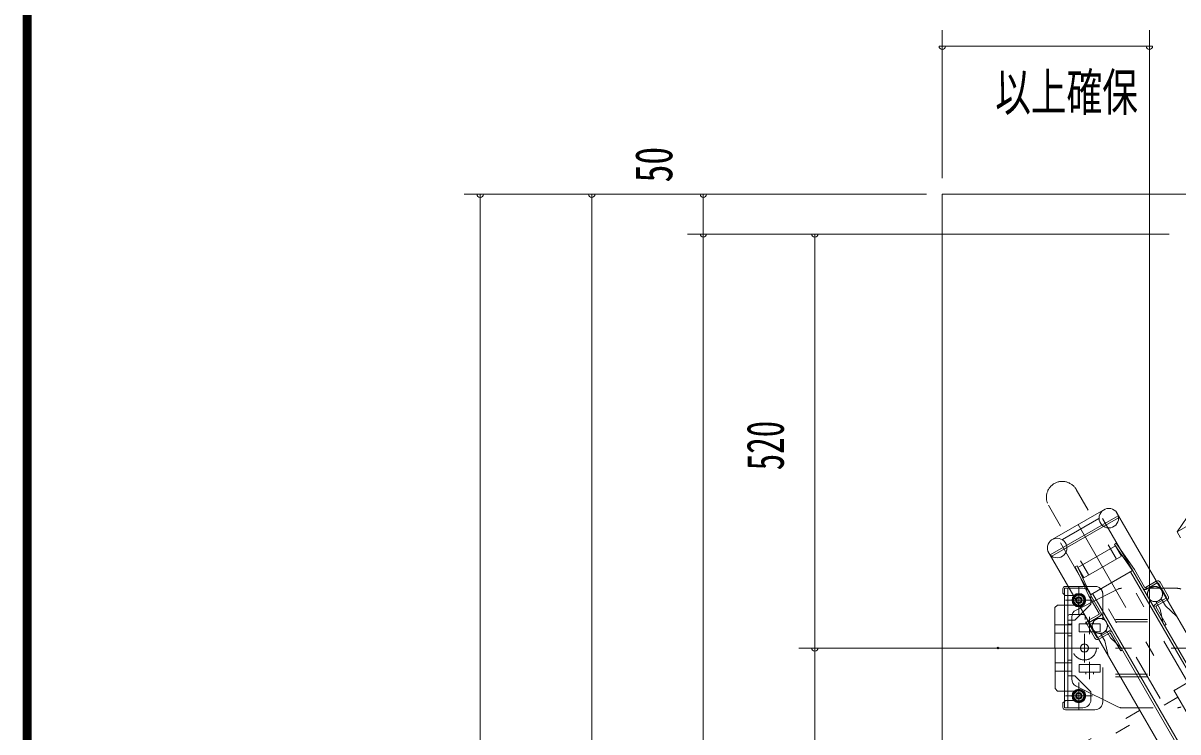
# Model space of a CAD drawing. Units: millimetres, scale not verified. Extents: x -5740 to 5740, y -4020 to 4020.
# Drawn here: x -5740 to -4290, y 873 to 1764 of the extents above; entities that cross this region are included whole.
import ezdxf
from ezdxf.enums import TextEntityAlignment as Align

# ---------------------------------------------------------------- set-up
doc = ezdxf.new("R2010")
doc.units = ezdxf.units.MM
doc.header["$LTSCALE"] = 10
doc.header["$PDMODE"] = 32
doc.header["$PDSIZE"] = 2
for name, pattern in [('USER2', [10, 4, -6]), ('USER4', [24, 12, -5, 2, -5]), ('USER5', [25, 6, -5, 2, -5, 2, -5])]:
    doc.linetypes.add(name, pattern=pattern)
for name, color, linetype, lineweight in [('0-0_0', 7, 'Continuous', 18), ('0-1_0-F1TEXT', 5, 'Continuous', 18), ('0-2_2ラック-03BODL', 7, 'Continuous', 18), ('0-3_2ラック-5下レル', 3, 'Continuous', 18), ('0-4_2ラック-6下ラック前', 3, 'Continuous', 18), ('0-5_2ラック-7下ラック奥', 3, 'USER2', 18), ('0-6_2ラック-B下自転車前', 2, 'USER5', 18), ('0-7_2ラック-C下自転車奥', 6, 'USER5', 18), ('0-9_2ラック-F寸法', 3, 'Continuous', 18), ('0-A_A-0用途印9-YOG-ROU', 7, 'Continuous', 18), ('0-B_A-4用途印99-HI-BOU', 7, 'Continuous', 18), ('0-C_A-7用途印99-HI-SYU', 7, 'Continuous', 18), ('1-0_B-0', 3, 'USER4', 18)]:
    doc.layers.add(name, color=color, linetype=linetype, lineweight=lineweight)
doc.layers.add('0-8_2ラック-D上自転車１', color=7, linetype='Continuous')
doc.layers.add('0-D_F-E_J_ADD', color=7, linetype='Continuous')
doc.styles.add('ＭＳ ゴシック', font='')
doc.styles.get('ＭＳ ゴシック').set_extended_font_data('MS Gothic')

# ---------------------------------------------------------------- blocks, each defined once
blk = doc.blocks.new('CCL-RALEEND-LEFT-TOP_7')
at = {"layer": '0-3_2ラック-5下レル', "linetype": 'USER4'}
for p, q in [((-79.66, 57.86), (-73.76, 91.35)), ((-93.45, 77.56), (-59.97, 71.65)), ((-94.65, -27.13), (-100.55, -60.61)), ((-114.34, -40.92), (-80.86, -46.82))]:
    blk.add_line(p, q, dxfattribs=at)
at = {"layer": '0-3_2ラック-5下レル', "linetype": 'USER2'}
for p, q in [((-93.25, 84.48), (-92.43, 83.32)), ((-81.77, 81.44), (-92.43, 83.32)), ((-68.81, -53.36), (-45.86, 76.78)), ((-83.55, 69.57), (-95.51, 71.67)), ((-62.83, 66.93), (-86, 50.7)), ((-62.49, 68.9), (-62.83, 66.93)), ((-95.86, 46.6), (-111.62, 49.38)), ((-86, 50.7), (-94.87, 52.27)), ((-92.76, 35.4), (-113.44, 39.04)), ((-99.27, -1.53), (-119.95, 2.11)), ((-106.02, -11.01), (-121.75, -8.08)), ((-98.16, -18.23), (-102.1, -17.54)), ((-81.93, -41.4), (-98.16, -18.23)), ((-102.31, -36.79), (-114.26, -34.69)), ((-82.28, -43.37), (-81.93, -41.4)), ((-116.52, -47.49), (-115.35, -46.68)), ((-104.69, -48.56), (-115.35, -46.68))]:
    blk.add_line(p, q, dxfattribs=at)
at = {"layer": '0-3_2ラック-5下レル', "color": 7}
for p, q in [((-83.76, 72.04), (-82.46, 79.43)), ((-75.41, 82), (-82.46, 79.43)), ((-78.01, 67.21), (-83.76, 72.04)), ((-70.96, 69.78), (-78.01, 67.21)), ((-103.35, -39.05), (-104.65, -46.44)), ((-96.3, -36.48), (-103.35, -39.05)), ((-90.55, -41.3), (-96.3, -36.48)), ((-98.9, -51.26), (-104.65, -46.44))]:
    blk.add_line(p, q, dxfattribs=at)
for points in [[(-70.96, 69.78), (-69.66, 77.17), (-75.41, 82)], [(-90.55, -41.3), (-91.85, -48.69), (-98.9, -51.26)]]:
    blk.add_lwpolyline(points, dxfattribs=at)
for centre, radius in [((-76.71, 74.61), 8.5), ((-76.71, 74.61), 7.8), ((-76.71, 74.61), 6.3), ((-76.71, 74.61), 3), ((-97.6, -43.87), 8.5), ((-97.6, -43.87), 7.8), ((-97.6, -43.87), 6.3), ((-97.6, -43.87), 3)]:
    blk.add_circle(centre, radius, dxfattribs=at)
at = {"layer": '0-3_2ラック-5下レル'}
for centre in [(-76.71, 74.61), (-97.6, -43.87)]:
    blk.add_circle(centre, 4, dxfattribs=at)
at = {"layer": '0-3_2ラック-5下レル', "linetype": 'USER2'}
blk.add_arc((-55.73, 78.37), 10, 350, 51.42977, dxfattribs=at)
at = {"layer": '0-A_A-0用途印9-YOG-ROU'}
blk.add_line((-95.11, 50.89), (-106.83, -15.59), dxfattribs=at)
at = {"layer": '0-B_A-4用途印99-HI-BOU'}
for p, q in [((-91.86, 92.35), (-117.91, -55.37)), ((-87.92, 91.66), (-113.97, -56.06)), ((-69.21, 88.36), (-91.86, 92.35)), ((-61.1, 76.78), (-62.49, 68.9)), ((-102.1, -17.54), (-107.02, -16.67)), ((-83.67, -51.25), (-82.28, -43.37)), ((-95.26, -59.36), (-117.91, -55.37))]:
    blk.add_line(p, q, dxfattribs=at)
for centre, start, end in [((-70.94, 78.51), 350, 80), ((-93.52, -49.51), 260, 350)]:
    blk.add_arc(centre, 10, start, end, dxfattribs=at)
at = {"layer": '0-C_A-7用途印99-HI-SYU'}
for p, q in [((-94.87, 86.79), (-93.91, 92.21)), ((-54, 88.22), (-90.44, 94.64)), ((-104.36, 73.24), (-107.84, 70.8)), ((-95.51, 71.67), (-104.36, 73.24)), ((-94.87, 86.79), (-93.25, 84.48)), ((-125.55, -29.65), (-107.84, 70.8)), ((-95.86, 46.6), (-90.94, 45.74)), ((-98.29, 32.82), (-93.37, 31.95)), ((-103.59, 2.78), (-98.67, 1.91)), ((-106.02, -11.01), (-101.1, -11.87)), ((-123.12, -33.12), (-125.55, -29.65)), ((-114.26, -34.69), (-123.12, -33.12)), ((-118.83, -49.11), (-119.79, -54.53)), ((-118.83, -49.11), (-116.52, -47.49)), ((-69.33, -56.32), (-68.81, -53.36)), ((-80.91, -64.43), (-117.35, -58))]:
    blk.add_line(p, q, dxfattribs=at)
for centre, radius, start, end in [((-90.96, 91.69), 3, 80, 170), ((-55.73, 78.37), 10, 51.42977, 80), ((-116.83, -55.05), 3, 170, 260), ((-79.18, -54.58), 10, 260, 350)]:
    blk.add_arc(centre, radius, start, end, dxfattribs=at)
at = {"layer": '0-D_F-E_J_ADD'}
blk.add_point((-187.11, 32.99), dxfattribs=at)
blk = doc.blocks.new('CCL-CYC-BACK-TOP_1')
at = {"layer": '0-6_2ラック-B下自転車前'}
for p, q in [((-20, 1505.14), (-20, 1785.52)), ((20, 1505.14), (20, 1785.52)), ((-200, 1495.5), (200, 1495.5))]:
    blk.add_line(p, q, dxfattribs=at)
blk.add_lwpolyline([(-200, 1236.94), (-180, 1323.71), (-180, 1505.14), (180, 1505.14)], dxfattribs=at)
blk.add_arc((0, 1785.52), 20, 0, 180, dxfattribs=at)
blk = doc.blocks.new('CCL-CYC-FRONT-TOP_2')
at = {"layer": '0-7_2ラック-C下自転車奥'}
for p, q in [((-200, 1495.5), (-180, 1505.14)), ((-200, 1495.5), (200, 1495.5)), ((-200, 1236.94), (-200, 1495.5))]:
    blk.add_line(p, q, dxfattribs=at)
blk = doc.blocks.new('ｃｃｒ30ｌ')
at = {"layer": '0-4_2ラック-6下ラック前', "color": 7}
for p, q in [((-2602.83, 3436.81), (-2667.78, 3399.31)), ((-2584.85, 3429.29), (-2670.26, 3379.98)), ((-2668.14, 3378.31), (-2584.46, 3426.63)), ((-2654.9, 3399.24), (-2609.2, 3425.62)), ((-1854.33, 2126.37), (-2604.57, 3425.84)), ((-2330.37, 2988.9), (-2587.54, 3434.33)), ((-2657.4, 3395.34), (-1907.16, 2095.87)), ((-2416.11, 2939.4), (-2673.28, 3384.83)), ((-2566.83, 3360.46), (-2619.66, 3329.96)), ((-2569.43, 3358.96), (-1844.43, 2103.22)), ((-2524.51, 3327.16), (-2534.51, 3344.48)), ((-2522.34, 3328.41), (-2532.34, 3345.73)), ((-2617.06, 3331.46), (-1892.06, 2075.72)), ((-2614.14, 3275.41), (-2624.14, 3292.73)), ((-2611.98, 3276.66), (-2621.98, 3293.98))]:
    blk.add_line(p, q, dxfattribs=at)
at = {"layer": '0-4_2ラック-6下ラック前', "linetype": 'USER4'}
blk.add_line((-2635.3, 3418.06), (-1858.32, 2072.29), dxfattribs=at)
at = {"layer": '0-4_2ラック-6下ラック前', "linetype": 'USER2'}
for p, q in [((-2564.66, 3361.71), (-2581.3, 3385.54)), ((-2621.82, 3328.71), (-2634.13, 3355.04)), ((-2551.91, 3339.63), (-2564.66, 3361.71)), ((-2537.12, 3347.01), (-2550.55, 3339.26)), ((-2535.87, 3344.85), (-2549.3, 3337.1)), ((-2609.07, 3306.63), (-2621.82, 3328.71)), ((-2524.87, 3325.79), (-2538.3, 3318.04)), ((-2523.62, 3323.63), (-2537.05, 3315.88)), ((-2622.86, 3297.51), (-2609.44, 3305.26)), ((-2537.41, 3314.51), (-2524.66, 3292.43)), ((-2621.61, 3295.35), (-2608.19, 3303.1)), ((-2526.83, 3291.18), (-2524.66, 3292.43)), ((-2610.61, 3276.29), (-2597.19, 3284.04)), ((-2609.36, 3274.13), (-2595.94, 3281.88)), ((-2594.57, 3281.51), (-2581.82, 3259.43)), ((-2579.66, 3260.68), (-2581.82, 3259.43))]:
    blk.add_line(p, q, dxfattribs=at)
at = {"layer": '0-4_2ラック-6下ラック前', "color": 7}
for points in [[(-2566.83, 3360.46), (-2589.74, 3393.25), (-2587.69, 3394.68), (-2581.3, 3385.54)], [(-2619.66, 3329.96), (-2636.59, 3366.2), (-2638.85, 3365.14), (-2634.13, 3355.04)]]:
    blk.add_lwpolyline(points, dxfattribs=at)
blk.add_lwpolyline([(-2588.39, 3391.31), (-2635.59, 3364.06), (-2628.09, 3351.07), (-2580.89, 3378.32)], close=True, dxfattribs=at)
at = {"layer": '0-4_2ラック-6下ラック前', "linetype": 'USER2'}
for points in [[(-2511.87, 3303.27), (-2525.57, 3315.99), (-2530.57, 3324.65), (-2537.49, 3320.65), (-2532.49, 3311.99), (-2528.33, 3293.77)], [(-2581.15, 3263.27), (-2594.85, 3275.99), (-2599.85, 3284.65), (-2606.78, 3280.65), (-2601.78, 3271.99), (-2597.61, 3253.77)]]:
    blk.add_lwpolyline(points, dxfattribs=at)
at = {"layer": '0-4_2ラック-6下ラック前', "color": 7}
for centre in [(-2596.7, 3426.2), (-2661.65, 3388.7)]:
    blk.add_circle(centre, 12.25, dxfattribs=at)
at = {"layer": '0-4_2ラック-6下ラック前', "linetype": 'USER2'}
for centre, radius, start, end in [((-2551.05, 3340.13), 3.5, 210, 300), ((-2551.05, 3340.13), 1, 210, 300), ((-2538.78, 3330.88), 9.5, 30, 210), ((-2538.78, 3330.88), 9.5, 210, 30), ((-2609.94, 3306.13), 1, 300, 30), ((-2609.94, 3306.13), 3.5, 300, 30), ((-2536.55, 3315.01), 3.5, 120, 210), ((-2536.55, 3315.01), 1, 120, 210), ((-2608.06, 3290.88), 9.5, 30, 210), ((-2608.06, 3290.88), 9.5, 210, 30), ((-2595.44, 3281.01), 3.5, 30, 120), ((-2595.44, 3281.01), 1, 30, 120)]:
    blk.add_arc(centre, radius, start, end, dxfattribs=at)
at = {"layer": '0-4_2ラック-6下ラック前', "color": 7}
for centre, radius, start, end in [((-2535.37, 3343.98), 3.5, 30, 120), ((-2535.37, 3343.98), 1, 30, 120), ((-2525.37, 3326.66), 1, 300, 30), ((-2525.37, 3326.66), 3.5, 300, 30), ((-2621.11, 3294.48), 3.5, 120, 210), ((-2621.11, 3294.48), 1, 120, 210), ((-2611.11, 3277.16), 1, 210, 300), ((-2611.11, 3277.16), 3.5, 210, 300)]:
    blk.add_arc(centre, radius, start, end, dxfattribs=at)
at = {"layer": '0-5_2ラック-7下ラック奥'}
for p, q in [((-2585.43, 3337.02), (-2607.2, 3326.13)), ((-2510.68, 3338.07), (-2580.96, 3338.07)), ((-2642.8, 3305.07), (-2628.32, 3305.07)), ((-2448.32, 3299.07), (-2643.32, 3299.07)), ((-2448.32, 3296.07), (-2643.32, 3296.07)), ((-2633.82, 3293.57), (-2607.82, 3293.57)), ((-2633.82, 3283.57), (-2633.82, 3293.57)), ((-2626.32, 3303.07), (-2626.32, 3299.07)), ((-2625.82, 3296.07), (-2625.82, 3293.57)), ((-2615.82, 3296.07), (-2615.82, 3293.57)), ((-2633.82, 3242.57), (-2607.82, 3242.57)), ((-2625.82, 3230.07), (-2625.82, 3232.57)), ((-2615.82, 3232.57), (-2615.82, 3230.07)), ((-2607.82, 3242.57), (-2607.82, 3232.57)), ((-2448.32, 3230.07), (-2643.32, 3230.07)), ((-2448.32, 3227.07), (-2643.32, 3227.07)), ((-2580.96, 3188.07), (-2510.68, 3188.07))]:
    blk.add_line(p, q, dxfattribs=at)
at = {"layer": '0-5_2ラック-7下ラック奥', "linetype": 'USER4'}
for p, q in [((-2545.82, 3348.07), (-2545.82, 3178.07)), ((-2620.82, 3280.57), (-2620.82, 3302.07)), ((-2627.32, 3281.07), (-2627.32, 3245.07)), ((-2645.32, 3263.07), (-2609.32, 3263.07)), ((-2620.82, 3245.57), (-2620.82, 3224.07))]:
    blk.add_line(p, q, dxfattribs=at)
at = {"layer": '0-5_2ラック-7下ラック奥', "color": 7, "linetype": 'Continuous'}
for p, q in [((-2607.2, 3326.13), (-2637.79, 3310.84)), ((-2646.32, 3305.07), (-2642.8, 3305.07)), ((-2648.32, 3303.07), (-2648.32, 3295.07)), ((-2646.32, 3293.07), (-2644.32, 3293.07)), ((-2643.32, 3301.89), (-2643.32, 3224.25)), ((-2637.79, 3215.31), (-2585.43, 3189.13))]:
    blk.add_line(p, q, dxfattribs=at)
at = {"layer": '0-5_2ラック-7下ラック奥'}
for points in [[(-2633.82, 3283.57), (-2607.82, 3283.57), (-2607.82, 3293.57)], [(-2633.82, 3242.57), (-2633.82, 3232.57), (-2607.82, 3232.57)]]:
    blk.add_lwpolyline(points, dxfattribs=at)
for radius in [15, 5]:
    blk.add_circle((-2627.32, 3263.07), radius, dxfattribs=at)
for centre, radius, start, end in [((-2580.96, 3328.07), 10, 90, 116.56505), ((-2510.68, 3328.07), 10, 63.43495, 90), ((-2628.32, 3303.07), 2, 360, 90), ((-2510.68, 3198.07), 10, 270, 296.56505), ((-2580.96, 3198.07), 10, 258.85438, 270)]:
    blk.add_arc(centre, radius, start, end, dxfattribs=at)
at = {"layer": '0-5_2ラック-7下ラック奥', "color": 7, "linetype": 'Continuous'}
for centre, radius, start, end in [((-2646.32, 3303.07), 2, 90, 180), ((-2633.32, 3301.89), 10, 116.56505, 180), ((-2646.32, 3295.07), 2, 180, 270), ((-2644.32, 3294.07), 1, 270, 360), ((-2633.32, 3224.25), 10, 180, 243.43495), ((-2580.96, 3198.07), 10, 243.43495, 258.85438)]:
    blk.add_arc(centre, radius, start, end, dxfattribs=at)

msp = doc.modelspace()

# ---------------------------------------------------------------- linework, layer by layer
at = {"layer": '0-1_0-F1TEXT'}
for points in [[(5740, 4020.13), (-5740, 4020.13), (-5740, -4019.87), (5740, -4019.87)], [(5739, 4019.13), (5739, -4018.87), (-5739, -4018.87), (-5739, 4019.13)], [(5738, 4018.13), (5738, -4017.87), (-5738, -4017.87), (-5738, 4018.13)], [(5737, 4017.13), (5737, -4016.87), (-5737, -4016.87), (-5737, 4017.13)], [(5736, 4016.13), (5736, -4015.87), (-5736, -4015.87), (-5736, 4016.13)], [(5735, 4015.13), (5735, -4014.87), (-5735, -4014.87), (-5735, 4015.13)], [(5734, 4014.13), (5734, -4013.87), (-5734, -4013.87), (-5734, 4014.13)], [(5733, 4013.13), (5733, -4012.87), (-5733, -4012.87), (-5733, 4013.13)], [(5732, 4012.13), (5732, -4011.87), (-5732, -4011.87), (-5732, 4012.13)], [(5731, 4011.13), (5731, -4010.87), (-5731, -4010.87), (-5731, 4011.13)], [(5730, 4010.13), (5730, -4009.87), (-5730, -4009.87), (-5730, 4010.13)]]:
    msp.add_lwpolyline(points, close=True, dxfattribs=at)
at = {"layer": '0-2_2ラック-03BODL'}
msp.add_lwpolyline([(-1724.57, 1548.73), (-4586.21, 1548.73), (-4586.21, -661.08)], dxfattribs=at)
at = {"layer": '0-9_2ラック-F寸法'}
for p, q in [((-4586.21, 1754.68), (-4586.21, 1568.73)), ((-4326.21, 1754.68), (-4326.21, 1053.73)), ((-4582.21, 1734.68), (-4590.21, 1734.68)), ((-4586.21, 1734.68), (-4326.21, 1734.68)), ((-4322.21, 1734.68), (-4330.21, 1734.68)), ((-5186.21, 1548.73), (-4606.21, 1548.73)), ((-5162.21, 1548.73), (-5170.21, 1548.73)), ((-5166.21, 1548.73), (-5166.21, -404.27)), ((-5022.21, 1548.73), (-5030.21, 1548.73)), ((-5026.21, -246.27), (-5026.21, 1548.73)), ((-4882.21, 1548.73), (-4890.21, 1548.73)), ((-4886.21, 1533.73), (-4886.21, 1548.73)), ((-4886.21, 1533.73), (-4886.21, -86.27)), ((-4906.21, 1498.73), (-4301.57, 1498.73)), ((-4882.21, 1498.73), (-4890.21, 1498.73)), ((-4742.21, 1498.73), (-4750.21, 1498.73)), ((-4746.21, 1498.73), (-4746.21, 948.73)), ((-4766.21, 978.73), (-4486.21, 978.73)), ((-4742.21, 978.73), (-4750.21, 978.73)), ((-4746.21, 948.73), (-4746.21, 71.73))]:
    msp.add_line(p, q, dxfattribs=at)
for centre in [(-4586.21, 1734.68), (-4326.21, 1734.68), (-5166.21, 1548.73), (-5026.21, 1548.73), (-4886.21, 1548.73), (-4886.21, 1498.73), (-4746.21, 1498.73), (-4746.21, 978.73)]:
    msp.add_arc(centre, 4, 180, 0, dxfattribs=at)
at = {"layer": '1-0_B-0'}
msp.add_line((-1778.71, 978.73), (-4502.08, 978.73), dxfattribs=at)

# ---------------------------------------------------------------- block references
at = {"layer": '0-0_0'}
msp.add_blockref('ｃｃｒ30ｌ', (-1780.39, -2284.34), dxfattribs=at)
at = {"layer": '0-6_2ラック-B下自転車前', "rotation": 30}
msp.add_blockref('CCL-CYC-BACK-TOP_1', (-3542.76, -378.24), dxfattribs=at)
at = {"layer": '0-7_2ラック-C下自転車奥', "rotation": 30}
msp.add_blockref('CCL-CYC-FRONT-TOP_2', (-3370.46, -70.46), dxfattribs=at)
at = {"layer": '0-8_2ラック-D上自転車１', "rotation": 10}
msp.add_blockref('CCL-RALEEND-LEFT-TOP_7', (-4326.21, 978.73), dxfattribs=at)

# ---------------------------------------------------------------- texts
at = {"layer": '0-9_2ラック-F寸法', "color": 7, "style": 'ＭＳ ゴシック', "width": 0.7}
msp.add_text('以上確保', height=46.89, dxfattribs=at).set_placement((-4519.68, 1639.48), align=Align.BOTTOM_LEFT)
at = {"layer": '0-9_2ラック-F寸法', "color": 7, "style": 'ＭＳ ゴシック'}
for s, width, p in [('50', 0.7, (-4911.01, 1563.6)), ('520', 0.65, (-4771.01, 1201.97))]:
    msp.add_text(s, height=46.89, rotation=90, dxfattribs=dict(at, width=width)).set_placement(p, align=Align.BOTTOM_LEFT)

doc.saveas('drawing.dxf')
